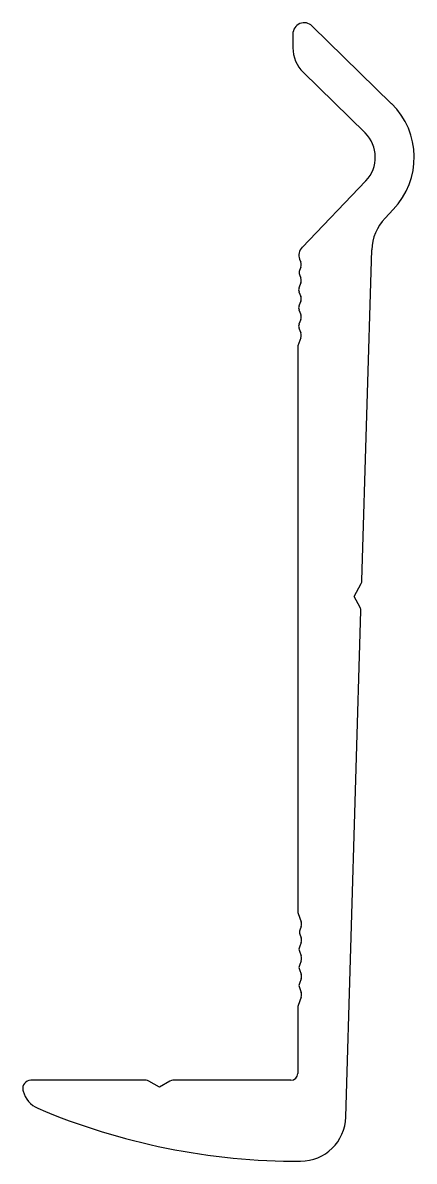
# Model space of a CAD drawing. Extents: x 1 to 18.2, y 1.2 to 51.1.
import ezdxf

# ---------------------------------------------------------------- set-up
doc = ezdxf.new("R2010")
doc.units = 0
doc.layers.get('0').update_dxf_attribs({"linetype": 'CONTINUOUS'})

msp = doc.modelspace()

# ---------------------------------------------------------------- linework, layer by layer
for p, q in [((17.194, 47.565), (13.709, 50.972)), ((12.86, 50.615), (12.86, 50.015)), ((13.311, 48.942), (16.027, 46.287)), ((16.061, 44.175), (13.265, 41.262)), ((16.907, 42.544), (17.268, 42.921)), ((15.89, 26.638), (16.323, 41.153)), ((13.157, 40.741), (13.207, 40.608)), ((13.207, 40.398), (13.148, 40.24)), ((13.148, 40.066), (13.207, 39.908)), ((13.207, 39.698), (13.129, 39.49)), ((13.129, 39.316), (13.207, 39.108)), ((13.207, 38.898), (13.129, 38.69)), ((13.129, 38.516), (13.207, 38.308)), ((13.207, 38.098), (13.129, 37.89)), ((13.129, 37.716), (13.207, 37.508)), ((13.207, 37.298), (13.072, 36.936)), ((13.072, 36.936), (13.072, 12.122)), ((15.554, 25.945), (15.854, 26.506)), ((15.814, 25.458), (15.554, 25.945)), ((15.187, 3.105), (15.85, 25.308)), ((13.088, 12.035), (13.223, 11.673)), ((13.223, 11.463), (13.164, 11.305)), ((13.164, 11.131), (13.223, 10.973)), ((13.223, 10.763), (13.145, 10.555)), ((13.145, 10.381), (13.223, 10.173)), ((13.223, 9.963), (13.145, 9.755)), ((13.145, 9.581), (13.223, 9.373)), ((13.223, 9.163), (13.145, 8.955)), ((13.145, 8.781), (13.223, 8.573)), ((13.223, 8.363), (13.088, 8.001)), ((13.072, 7.914), (13.072, 5.016)), ((6.419, 4.716), (1.355, 4.716)), ((7.005, 4.416), (6.544, 4.682)), ((7.467, 4.682), (7.005, 4.416)), ((12.772, 4.716), (7.592, 4.716)), ((1.015, 4.282), (1.026, 4.238))]:
    msp.add_line(p, q)
for centre, radius, start, end in [((13.36, 50.615), 0.5, 45.6451, 180), ((14.36, 50.015), 1.5, 180, 225.6451), ((14.887, 45.206), 3.3, 316.1754, 45.6451), ((14.979, 45.214), 1.5, 316.1754, 45.6451), ((18.422, 41.09), 2.1, 136.1754, 178.29), ((13.626, 40.916), 0.5, 136.1754, 200.4203), ((12.926, 40.503), 0.3, 339.5797, 20.4203), ((13.382, 40.153), 0.25, 159.5797, 200.4203), ((13.364, 39.403), 0.25, 159.5797, 200.4203), ((12.926, 39.803), 0.3, 339.5797, 20.4203), ((12.926, 39.003), 0.3, 339.5797, 20.4203), ((13.364, 38.603), 0.25, 159.5797, 200.4203), ((12.926, 38.203), 0.3, 339.5797, 20.4203), ((13.364, 37.803), 0.25, 159.5797, 200.4203), ((12.926, 37.403), 0.3, 339.5797, 20.4203), ((15.59, 26.647), 0.3, 331.8443, 358.29), ((15.55, 25.317), 0.3, 358.29, 28.1557), ((13.322, 12.122), 0.25, 180, 200.4203), ((12.941, 11.568), 0.3, 339.5797, 20.4203), ((13.398, 11.218), 0.25, 159.5797, 200.4203), ((13.379, 10.468), 0.25, 159.5797, 200.4203), ((12.941, 10.868), 0.3, 339.5797, 20.4203), ((12.941, 10.068), 0.3, 339.5797, 20.4203), ((13.379, 9.668), 0.25, 159.5797, 200.4203), ((12.941, 9.268), 0.3, 339.5797, 20.4203), ((13.379, 8.868), 0.25, 159.5797, 200.4203), ((12.941, 8.468), 0.3, 339.5797, 20.4203), ((13.322, 7.914), 0.25, 159.5797, 180), ((12.772, 5.016), 0.3, 270, 0), ((1.355, 4.366), 0.35, 90, 193.7835), ((6.419, 4.466), 0.25, 60, 90), ((7.592, 4.466), 0.25, 90, 120), ((2.095, 4.5), 1.1, 193.7835, 246.9955), ((13.083, 30.382), 29.217, 246.9955, 270.2208), ((13.188, 3.164), 2, 270.2208, 358.29)]:
    msp.add_arc(centre, radius, start, end)

doc.saveas('drawing.dxf')
